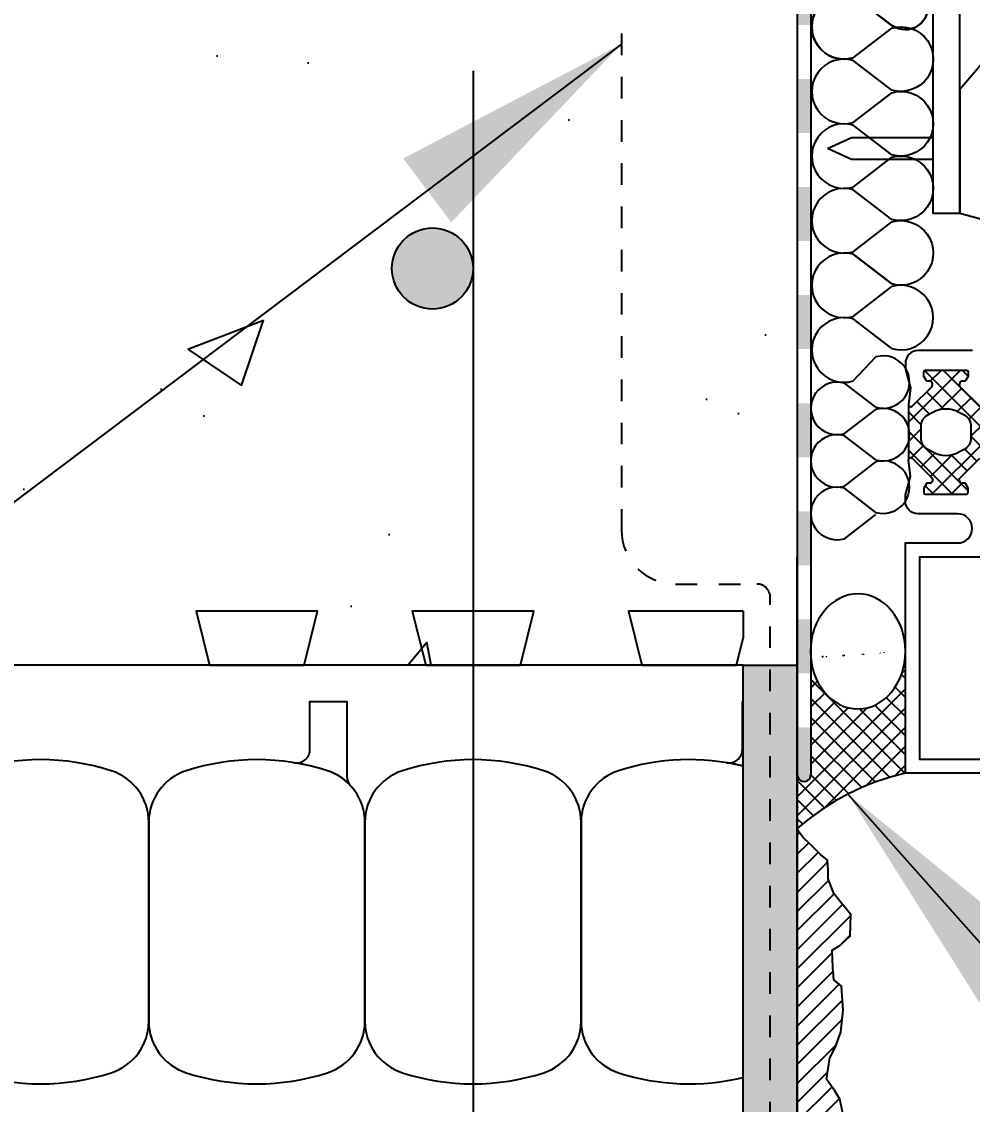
# Model space of a CAD drawing. Header units: inches. Extents: x 2872 to 2928.1, y 452.5 to 518.4.
# Drawn here: x 2903.41 to 2907.81, y 498.16 to 503.17 of the extents above; entities that cross this region are included whole.
import ezdxf

# ---------------------------------------------------------------- set-up
doc = ezdxf.new("R2010")
doc.units = ezdxf.units.IN
doc.header["$LTSCALE"] = 0.5
doc.header["$MEASUREMENT"] = 0
doc.linetypes.add('DASHED2', pattern=[0.375, 0.25, -0.125])
doc.layers.get('Defpoints').update_dxf_attribs({"linetype": 'CONTINUOUS'})
for name, color, linetype in [('HATCH', 12, 'CONTINUOUS'), ('LINE18', 9, 'CONTINUOUS'), ('line25', 2, 'CONTINUOUS'), ('LINE50', 5, 'CONTINUOUS'), ('LINE65', 3, 'CONTINUOUS'), ('LINE9', 9, 'CONTINUOUS'), ('TEXT', 4, 'CONTINUOUS')]:
    doc.layers.add(name, color=color, linetype=linetype)
doc.styles.add('DIM', font='romans.shx', dxfattribs={"width": 0.7})
doc.dimstyles.new('ext_12', dxfattribs={"dimscale": 12, "dimtxt": 0.09375, "dimasz": 0.09375, "dimexe": 0.09375, "dimexo": 0.0625, "dimgap": 0.0625, "dimtad": 1, "dimdec": 1, "dimzin": 3, "dimdsep": 46, "dimlunit": 4, "dimtxsty": 'DIM', "dimcen": 0.09, "dimdle": 0.09375, "dimclrt": 4, "dimadec": 0, "dimazin": 0, "dimtfac": 1, "dimtdec": 1, "dimtmove": 2, "dimatfit": 3, "dimfxl": 0, "dimfrac": 2, "dimtolj": 1, "dimtzin": 0, "dimarcsym": 0})
doc.dimstyles.new('ext_8', dxfattribs={"dimscale": 8, "dimtxt": 0.09375, "dimasz": 0.09375, "dimexe": 0.09375, "dimexo": 0.0625, "dimgap": 0.0625, "dimtad": 1, "dimdec": 1, "dimzin": 3, "dimdsep": 46, "dimlunit": 4, "dimtxsty": 'DIM', "dimcen": 0.09, "dimdle": 0.09375, "dimclrt": 4, "dimadec": 0, "dimazin": 0, "dimtfac": 1, "dimtdec": 1, "dimtmove": 2, "dimatfit": 3, "dimfxl": 0, "dimfrac": 2, "dimtolj": 1, "dimtzin": 0, "dimarcsym": 0})

# ---------------------------------------------------------------- blocks, each defined once
blk = doc.blocks.new('*D6')
at = {"layer": 'Defpoints', "color": 0}
for p in [(2905.500547310728, 503.4402221318449), (2907.000547310728, 500.1901870661183), (2907.000547310728, 493.0167360923065)]:
    blk.add_point(p, dxfattribs=at)
at = {"layer": 'TEXT', "color": 0, "lineweight": -2}
for p, q in [((2905.500547310728, 502.9402221318449), (2905.500547310728, 492.2667360923065)), ((2907.000547310728, 499.6901870661183), (2907.000547310728, 492.2667360923065)), ((2904.750547310728, 493.0167360923065), (2904.000547310728, 493.0167360923065)), ((2905.500547310728, 493.0167360923065), (2907.000547310728, 493.0167360923065)), ((2907.750547310728, 493.0167360923065), (2908.500547310728, 493.0167360923065))]:
    blk.add_line(p, q, dxfattribs=at)
at = {"layer": 'TEXT', "color": 0}
for points in [[(2904.750547310728, 493.1417360923065), (2904.750547310728, 492.8917360923065), (2905.500547310728, 493.0167360923065)], [(2907.750547310728, 493.1417360923065), (2907.750547310728, 492.8917360923065), (2907.000547310728, 493.0167360923065)]]:
    blk.add_solid(points, dxfattribs=at)
at = {"layer": 'TEXT', "color": 4, "insert": (2906.388596307233, 489.9953182090108), "char_height": 0.75, "attachment_point": 5, "style": 'DIM'}
blk.add_mtext('\\A1;1 1/2" \\P (38mm)MIN. \\PCOVER', dxfattribs=at)

msp = doc.modelspace()

# ---------------------------------------------------------------- hatches: boundary and pattern name
at = {"layer": 'HATCH'}
h = msp.add_hatch(dxfattribs=at)
h.set_pattern_fill('AR-CONC', color=256, scale=0.5)
h.set_pattern_definition([(49.99999999999999, (220.6827743864437, -1.49530726244484), (3.586300913003767, -0.3137606749129755), [0.375, -4.125]), (355, (220.6827743864437, -1.49530726244484), (-0.693756668065, 3.760960668500059), [0.3, -3.3]), (100.45144446, (220.9816327914436, -1.521453982444825), (2.89254423363556, 3.447199954843147), [0.3187009599999996, -3.505710559999997]), (46.18420000000001, (220.6827743864437, -0.4953072624448396), (5.336206653357862, -0.8275964039653827), [0.5625, -6.1875]), (96.63563549, (221.1274581114435, -0.5642737974448551), (4.673309728371142, 4.870593003872752), [0.47805171, -5.258568799999999]), (351.1841639899999, (220.6827743864437, -0.4953072624448396), (4.673309725273866, 4.870593001349951), [0.45, -4.950000005]), (21, (221.1827743864437, -0.7453072624448396), (2.984535260592308, -2.013094453326694), [0.375, -4.125]), (326.0000000000001, (221.1827743864437, -0.7453072624448396), (1.216576659607909, 3.625750225234265), [0.3, -3.3]), (71.45144474, (221.4314856564438, -0.9130651324448422), (4.201111883649856, 1.612655764031769), [0.31870095, -3.50571056]), (37.50000000000001, (220.6827743864437, -1.49530726244484), (0.06079927658645334, 1.664469269156557), [0, -3.26, 0, -3.35, 0, -3.3125]), (7.499999999999999, (220.6827743864437, -1.49530726244484), (1.315347687210743, 1.972058559411801), [0, -1.91, 0, -3.185, 0, -1.2625]), (327.5, (219.5677743864439, -1.49530726244484), (2.669112180862045, -0.1127743586718988), [0, -1.25, 0, -3.9, 0, -5.175]), (317.5, (219.0677743864439, -1.49530726244484), (2.915930846711931, 0.5005249116615886), [0, -1.625, 0, -2.59, 0, -3.675])])
h.paths.add_polyline_path([(2883.000547310728, 506.6901870049977), (2886.625503356109, 506.6901870049977), (2886.625503385341, 506.6278393954109), (2886.750503116109, 506.6278393924932), (2886.750503116109, 506.4090398330109), (2886.703003221109, 506.4090398330109), (2886.670476376163, 506.3955667699569), (2886.657003313109, 506.3612899285109), (2886.670476375129, 506.3287630795984), (2886.703003221109, 506.3152900205109), (2886.750503116109, 506.3152900205109), (2886.756871168439, 506.2282734496961), (2886.782262839, 506.1623927555044), (2886.859877600487, 506.0776413695697), (2886.859877600487, 500.8028028941262), (2886.816134277899, 500.7649475042248), (2886.782262839, 500.7180515081914), (2886.755094436629, 500.6437966846535), (2886.750503116109, 500.5651542431849), (2886.703003221109, 500.5651542431849), (2886.670476373458, 500.5516811824265), (2886.657003313109, 500.5174043386849), (2886.670476376165, 500.4848774937369), (2886.703003221109, 500.4714044306849), (2886.750503116109, 500.4714044306849), (2886.750503116109, 500.2526048712026), (2886.625503385341, 500.2526048682849), (2886.625503356109, 500.1901544306761), (2883.000547310728, 500.1901544306761), (2883.000547310728, 502.4714370049999), (2882.000547310728, 503.4714370049999), (2884.000547310728, 503.4714370049999), (2883.000547310728, 504.4714370049999)])
h.paths.add_polyline_path([(2887.375501826109, 506.6902898330198), (2894.625503356109, 506.6902898330198), (2894.625503356109, 506.6278393954109), (2894.750503116109, 506.6278393924932), (2894.750503116109, 506.4090398330109), (2894.703003221109, 506.4090398330109), (2894.657003313109, 506.3612899285109), (2894.703003221109, 506.3152900205109), (2894.750503116109, 506.3152900205109), (2894.77251564944, 506.1817647758703), (2894.859877600487, 506.0776413695692), (2894.860026537445, 500.80290414317), (2894.782262839, 500.7180515081914), (2894.750503116109, 500.5651542431849), (2894.703003221109, 500.5651542431849), (2894.657003313109, 500.5174043386849), (2894.703003221109, 500.4714044306849), (2894.750503116109, 500.4714044306849), (2894.750503116109, 500.2526048712026), (2894.625503385341, 500.2526048682849), (2894.625503356109, 500.1901870050025), (2887.375501826109, 500.1901870050025), (2887.375501826109, 500.2526048656541), (2887.25050207611, 500.2526048682849), (2887.250502076109, 500.4714044306849), (2887.297248727867, 500.4714044306849), (2887.343995379625, 500.5166304982723), (2887.310906277308, 500.5633071448511), (2887.250502076109, 500.5651542431776), (2887.228489545713, 500.6986794849687), (2887.141127600487, 500.8028028923809), (2887.141127600487, 506.077641371315), (2887.19202051641, 506.1236520879098), (2887.228489545712, 506.1817647787236), (2887.247741675366, 506.2472917729214), (2887.250502076109, 506.3152900205109), (2887.298775678011, 506.3152965275808), (2887.330528826055, 506.328763083565), (2887.343995144069, 506.3605022122406), (2887.331700684619, 506.3943510878218), (2887.298778049105, 506.4090332859935), (2887.250502076109, 506.4090398330109), (2887.25050207611, 506.6278393954109), (2887.375501826109, 506.6278393980417)])
h.paths.add_polyline_path([(2895.375501826109, 506.6902898330198), (2902.625503356109, 506.6902898330198), (2902.625503356109, 506.6278393954109), (2902.750503116109, 506.6278393924932), (2902.750503116109, 506.4090398330109), (2902.703003221109, 506.4090398330109), (2902.657003313109, 506.3612899285109), (2902.703003221109, 506.3152900205109), (2902.750503116109, 506.3152900205109), (2902.77251564944, 506.1817647758703), (2902.859877600487, 506.0776413695692), (2902.860026537445, 500.80290414317), (2902.782262839, 500.7180515081914), (2902.750503116109, 500.5651542431849), (2902.703003221109, 500.5651542431849), (2902.657003313109, 500.5174043386849), (2902.703003221109, 500.4714044306849), (2902.750503116109, 500.4714044306849), (2902.750503116109, 500.2526048712026), (2902.625503385341, 500.2526048682849), (2902.625503356109, 500.1901870050025), (2895.375501826109, 500.1901870050025), (2895.375501826109, 500.2526048656541), (2895.25050207611, 500.2526048682849), (2895.250502076109, 500.4714044306849), (2895.297248727867, 500.4714044306849), (2895.343995379625, 500.5166304982723), (2895.310906277308, 500.5633071448511), (2895.250502076109, 500.5651542431776), (2895.228489545713, 500.6986794849687), (2895.141127600487, 500.8028028923809), (2895.141127600487, 506.077641371315), (2895.19202051641, 506.1236520879098), (2895.228489545712, 506.1817647787236), (2895.247741675366, 506.2472917729214), (2895.250502076109, 506.3152900205109), (2895.298775678011, 506.3152965275808), (2895.330528826055, 506.328763083565), (2895.343995144069, 506.3605022122406), (2895.331700684619, 506.3943510878218), (2895.298778049105, 506.4090332859935), (2895.250502076109, 506.4090398330109), (2895.25050207611, 506.6278393954109), (2895.375501826109, 506.6278393980417)])
h.paths.add_polyline_path([(2903.375501826109, 506.6902898330198), (2907.000547310728, 506.6901870050024), (2907.000547310727, 503.2706904664636), (2907.000547310728, 500.6901873716967), (2907.000547310728, 500.1901870050025), (2905.500547310729, 500.1901870050025), (2903.375501826109, 500.1901870050025), (2903.375501815339, 500.2526048682849), (2903.250502076109, 500.2526048682849), (2903.250502076109, 500.4714044306849), (2903.298772951438, 500.4714108919695), (2903.330800274501, 500.4851512227838), (2903.344001889109, 500.5174043386849), (2903.331417972501, 500.5507670352347), (2903.298769377561, 500.5651478416689), (2903.250502076109, 500.5651542431849), (2903.247741675365, 500.6331524907744), (2903.228489545711, 500.6986794849723), (2903.19202051641, 500.7567921757859), (2903.141127600487, 500.802802892381), (2903.141127600487, 506.0776413713148), (2903.19202051641, 506.1236520879099), (2903.228489545711, 506.1817647787236), (2903.247741675365, 506.2472917729215), (2903.250502076109, 506.3152900205109), (2903.298772885682, 506.3152964806934), (2903.344001889109, 506.362164926761), (2903.29877521994, 506.4090333336443), (2903.250502076109, 506.4090398330109), (2903.250502076108, 506.6278393954109), (2903.375501826109, 506.6278393980417)])
h = msp.add_hatch(color=7, dxfattribs=at)
h.dxf.hatch_style = 1
h.paths.add_polyline_path([(2907.063047310728, 499.9018795331803), (2907.000547310728, 499.9018795331803), (2907.000547310728, 499.6844626234768), (2907.000547310728, 499.6818509843639, 1), (2907.063047310728, 499.6844626234659)])
h.paths.add_polyline_path([(2907.063047310728, 500.4018795331803), (2907.000547310728, 500.4018795331803), (2907.000547310728, 500.1518795331803), (2907.063047310728, 500.1518795331803)])
h.paths.add_polyline_path([(2907.063047310728, 500.9018795331803), (2907.000547310728, 500.9018795331803), (2907.000547310728, 500.6518795331803), (2907.063047310728, 500.6518795331803)])
h.paths.add_polyline_path([(2907.063047310728, 501.4018795331803), (2907.000547310728, 501.4018795331803), (2907.000547310728, 501.1518795331803), (2907.063047310728, 501.1518795331803)])
h.paths.add_polyline_path([(2907.063047310728, 501.9018795331803), (2907.000547310728, 501.9018795331803), (2907.000547310728, 501.6518795331803), (2907.063047310728, 501.6518795331803)])
h.paths.add_polyline_path([(2907.063047310728, 502.4018795331803), (2907.000547310728, 502.4018795331803), (2907.000547310728, 502.1518795331803), (2907.063047310728, 502.1518795331803)])
h.paths.add_polyline_path([(2907.063047310728, 502.9018795331803), (2907.000547310728, 502.9018795331803), (2907.000547310728, 502.6518795331803), (2907.063047310728, 502.6518795331803)])
h.paths.add_polyline_path([(2907.063047310728, 503.2706904664636, -0.4142135623756731), (2907.078672310728, 503.2863154664636, 0.4142135623746366), (2907.156797310728, 503.3644404664636), (2907.156797310729, 503.4018795331803), (2907.094297310728, 503.4018795331803), (2907.094297310728, 503.3644404664636, -0.4142135623755346), (2907.078672310728, 503.3488154664636, 0.4142135623745082), (2907.000547310728, 503.2706904664636), (2907.000547310728, 503.1518795331803), (2907.063047310728, 503.1518795331803)])
h.paths.add_polyline_path([(2907.156797310756, 503.9018795331803), (2907.094297310728, 503.9018795331803), (2907.094297310728, 503.6518795331803), (2907.156797310756, 503.6518795331803)])
h.paths.add_polyline_path([(2907.156797310756, 504.4018795331803), (2907.094297310728, 504.4018795331803), (2907.094297310728, 504.1518795331803), (2907.156797310756, 504.1518795331803)])
h.paths.add_polyline_path([(2907.156797310756, 504.9018795331803), (2907.094297310728, 504.9018795331803), (2907.094297310728, 504.6518795331803), (2907.156797310756, 504.6518795331803)])
h.paths.add_polyline_path([(2907.156797310756, 505.4018795331803), (2907.094297310728, 505.4018795331803), (2907.094297310728, 505.1518795331803), (2907.156797310756, 505.1518795331803)])
h.paths.add_polyline_path([(2907.156797310755, 505.9018795331803), (2907.094297310728, 505.9018795331803), (2907.094297310728, 505.6518795331803), (2907.156797310753, 505.6518795331803)])
h = msp.add_hatch(dxfattribs=at)
h.set_pattern_fill('ANSI37', color=256, scale=0.5, angle=90, style=0)
h.set_pattern_definition([(135, (4.232452700516205, 22.01183613349787), (-0.04419417382415922, -0.04419417382415922), []), (225, (4.232452700516205, 22.01183613349787), (0.04419417382415922, -0.04419417382415922), [])])
edge = h.paths.add_edge_path()
edge.add_arc((2907.391098237913, 504.8153086818277), 0.1661642217521128, 228.8685655293802, 311.1314344708668, ccw=False)
edge.add_line((2907.281797310756, 504.6901533546814), (2907.281797310756, 504.346391965567))
edge.add_ellipse((2907.40049341312, 504.346391965567), major_axis=(1.074093224865463e-17, 0.1754127354292336), ratio=0.6766675297186084, start_angle=-777.319396090199, end_angle=-629.9999999999999, ccw=False)
edge.add_line((2907.500399165071, 504.4411070221947), (2907.500399165071, 504.690153354682))
edge = h.paths.add_edge_path()
edge.add_ellipse((2907.281054201112, 500.2536465972562), major_axis=(1.630721233958011e-17, 0.2663169879010638), ratio=0.8241799043534446, start_angle=816.671353963004, end_angle=989.9999999999754, ccw=False)
edge.add_line((2907.063047310728, 500.2227074424091), (2907.063047310728, 499.6844626234659))
edge.add_arc((2907.031797310728, 499.683156803914), 0.03127727073610823, -177.60721764996947, 2.3927823500304726, ccw=False)
edge.add_line((2907.000547310728, 499.6818509843621), (2907.000547310728, 499.4344626234766))
edge.add_arc((2907.761869981091, 498.5624229561753), 1.15761193400676, 103.04656695159878, 131.1221540485096, ccw=False)
edge.add_line((2907.500547310728, 499.690153354679), (2907.500547310728, 500.2536465972649))
h = msp.add_hatch(dxfattribs=at)
h.set_pattern_fill('ANSI37', color=256, scale=0.5, angle=90, style=0)
h.set_pattern_definition([(135, (3429.118001746434, -2219.697849554634), (-0.04419417382415922, -0.04419417382415922), []), (225, (3429.118001746434, -2219.697849554634), (0.04419417382415922, -0.04419417382415922), [])])
h.paths.add_polyline_path([(2908.659434061896, 500.9452231483311), (2908.906364268244, 500.9452231483311, -0.973119193628529), (2908.91154022051, 500.75529441012), (2908.659487234683, 500.7551533695543, -1.000279793165599)])
h.paths.add_polyline_path([(2908.78289916507, 500.7626533546792, 1), (2908.78289916507, 500.9377231483314, 1)], flags=16)
h.paths.add_polyline_path([(2909.000866579217, 502.1160528189845), (2909.000866579217, 502.2409466882215, -0.3927408574796724), (2909.026588329161, 502.221482137326), (2909.137566107909, 501.9452231483311), (2909.032996183256, 501.9452231483311, 0.3145636000813645), (2908.689717850447, 501.9990959002349), (2908.663205621645, 502.0031313917553), (2908.663205621645, 502.0296005989072, -0.1494430697769666), (2908.782269495133, 502.1320859134017), (2908.782866579218, 502.1320859134017, 0.1929134893777459), (2908.803583957154, 502.1403882118772, -0.08922647140676533), (2908.897636951006, 502.1546867676349), (2908.900966143639, 502.1358059779824, 0.31529878887884), (2908.90356185428, 502.1332102673415)])
h.paths.add_polyline_path([(2907.62201043008, 501.4783109195902, 0.7725978076390988), (2907.60733010949, 501.5033537540077, -0.343148791993915), (2907.595954042871, 501.5079779091403), (2907.586619107498, 501.5241464914913, -0.1316524975867668), (2907.585547310729, 501.5281464914916), (2907.585547310729, 501.5470028979522, -0.414213562373095), (2907.593547310729, 501.555002897952), (2907.782547310729, 501.555002897952, -0.414213562373095), (2907.790547310729, 501.5470028979522), (2907.790547310729, 501.5281464914916, -0.1316524975867363), (2907.789475513959, 501.5241464914913), (2907.780140578586, 501.5079779091403, -0.3431487919940244), (2907.768764511967, 501.5033537540077, 0.7725978076389638), (2907.754084191377, 501.4783109195902), (2907.861486927529, 501.3709081834382), (2907.861486927529, 501.1643985259226), (2907.754084191377, 501.0569957897702, 0.7725978076393586), (2907.768764511967, 501.0319529553532, -0.3431487919941011), (2907.780140578586, 501.0273288002201), (2907.789475513959, 501.0111602178691, -0.1316524975865104), (2907.790547310729, 501.0071602178692), (2907.790547310729, 500.9883038114086, -0.414213562373095), (2907.782547310729, 500.9803038114088), (2907.593547310729, 500.9803038114088, -0.414213562373095), (2907.585547310729, 500.9883038114086), (2907.585547310729, 501.0071602178692, -0.1316524975865104), (2907.586619107498, 501.0111602178691), (2907.595954042871, 501.0273288002201, -0.343148791994153), (2907.60733010949, 501.0319529553532, 0.7725978076392856), (2907.62201043008, 501.0569957897702), (2907.514607693928, 501.1643985259226), (2907.514607693928, 501.3709081834382)])
h.paths.add_polyline_path([(2907.803047310729, 501.2953146658098), (2907.803047310729, 501.2401424998076, -0.3238484292968788), (2907.761809430936, 501.1831514229149, -0.326501620107139), (2907.61428519268, 501.1831514231477, -0.3238484397582524), (2907.573047310729, 501.2401425007507), (2907.573047310729, 501.2953146658098, -0.3238484345287045), (2907.614285191601, 501.3523057430576, -0.3265016201076595), (2907.761809429856, 501.3523057430576, -0.3238484345260935)], flags=16)
h = msp.add_hatch(dxfattribs=at)
h.set_pattern_fill('AR-SAND', color=256, scale=0.05)
h.set_pattern_definition([(37.50000000000001, (220.6827743864437, -1.49530726244484), (-0.003149667905480408, 0.09634118845065794), [0, -0.07600000000000001, 0, -0.085, 0, -0.08125]), (7.499999999999999, (220.6827743864437, -1.49530726244484), (0.08848883526338636, 0.141107303261487), [0, -0.041, 0, -0.0685, 0, -0.02625]), (327.5, (220.6212743864439, -1.49530726244484), (0.1557070930875748, 0.0002829526768482471), [0, -0.025, 0, -0.09000000000000001, 0, -0.1175]), (317.5, (220.6212743864439, -1.49530726244484), (0.1503063302286147, 0.04388377824671247), [0, -0.0125, 0, -0.059, 0, -0.0675])])
h.paths.add_polyline_path([(2906.750547310729, 497.8151870050024), (2902.654818186138, 497.8151870050025), (2902.654818186138, 497.6901870050025), (2906.750547310729, 497.6901870050024)])
h.paths.add_polyline_path([(2907.000547310727, 495.840181716165), (2906.750547310728, 495.840181716165), (2906.750547310728, 500.1901870050025), (2907.000547310728, 500.1901870661183)])
h.paths.add_polyline_path([(2902.654818186137, 496.0901817161649), (2907.000547310727, 496.0901817161649), (2907.000547310727, 495.8401817161612), (2902.654818186137, 495.8401817161612)])
h.paths.add_polyline_path([(2902.404818186138, 497.5651870050025), (2902.654818186137, 497.5651870050025), (2902.654818186137, 495.8401817161646), (2902.404818186138, 495.8401817161646)])
h.paths.add_polyline_path([(2883.000547310728, 497.8151870050025), (2902.654818186138, 497.8151870050025), (2902.654818186138, 497.5651870050025), (2883.000547310728, 497.5651870050025)])
h.paths.add_polyline_path([(2906.750547310728, 496.0901817161649), (2907.000547310727, 496.0901817161649), (2907.000547310727, 495.840181716165), (2906.750547310728, 495.840181716165)], flags=16)
h = msp.add_hatch(dxfattribs=at)
h.set_pattern_fill('ANSI31', color=256, scale=0.5)
h.set_pattern_definition([(45, (4.232452700516205, 22.01183613349787), (-0.04419417382415922, 0.04419417382415922), [])])
h.paths.add_polyline_path([(2883.000547310728, 497.3776870050025), (2883.122020276795, 497.324919603947), (2883.204831301575, 497.3573249257425), (2883.294841372597, 497.3465133186073), (2883.453249713909, 497.3465133186074), (2883.47484685263, 497.3645228306286), (2883.518055792084, 497.3789186404028), (2883.575648162009, 497.3825175928449), (2883.658459186789, 497.3897154977331), (2884.000479862262, 497.3897154977331), (2884.061693748319, 497.3753196879588), (2884.17689315018, 497.3717207355148), (2884.248898274591, 497.3825175928444), (2884.310112160653, 497.3933291999802), (2884.414520324158, 497.3753196879589), (2884.529719726016, 497.3609238781847), (2884.662938736491, 497.3609238781846), (2884.749341953388, 497.3717207355148), (2884.846551070648, 497.3933291999801), (2884.940153333785, 497.3969281524242), (2885.044561497288, 497.3969281524242), (2885.098561675098, 497.3897154977331), (2885.181372699879, 497.3861165452891), (2885.260576870537, 497.3645228306288), (2885.361378179914, 497.3609238781846), (2885.429791112213, 497.3861165452889), (2885.512602136994, 497.4041260573102), (2885.611644005336, 497.4075775117035), (2885.708838460591, 497.3715879872686), (2885.784450439131, 497.3571774276916), (2885.874460510151, 497.3571774276916), (2885.928460687961, 497.3607763801337), (2885.946465634567, 497.3607763801338), (2886.025669805224, 497.3679742850218), (2886.050873798069, 497.3823848445983), (2886.058072844311, 497.3859837970431), (2886.133670160842, 497.385983797043), (2886.176879100295, 497.3715879872686), (2886.184078146535, 497.3499795228034), (2886.227287085989, 497.3463805703614), (2886.281287263797, 497.3499795228036), (2886.353292388213, 497.3499795228036), (2886.389287619417, 497.3535784752476), (2886.396501327665, 497.3643753325774), (2886.40729256602, 497.3715879872671), (2886.42529751263, 497.3823848445991), (2886.554909668978, 497.3823848445991), (2886.62330793927, 497.3571774276916), (2886.709711156166, 497.3571774276916), (2886.727716102772, 497.3715879872689), (2886.756526949747, 497.3859837970447), (2886.781716280581, 497.3967806543733), (2886.871726351601, 497.4039785592595), (2886.932940237661, 497.4075775117035), (2886.968935468866, 497.3967806543735), (2886.994139461712, 497.3931817019293), (2887.040940593281, 497.3823848445991), (2887.098547625213, 497.3823848445991), (2887.199348934594, 497.3787858921569), (2887.228159781571, 497.3859837970452), (2887.274960913133, 497.3967806543732), (2887.29296585974, 497.3967806543733), (2887.411772115727, 497.3859837970431), (2887.505374378862, 497.3823848445991), (2887.543466277299, 497.3571479280817), (2887.662287195292, 497.360746880524), (2887.741491365949, 497.3823553449893), (2887.831486774961, 497.3823553449892), (2887.910705607625, 497.3787563925452), (2888.004307870763, 497.3787563925452), (2888.051109002333, 497.3679447854102), (2888.184313350798, 497.3715437378542), (2888.22752229025, 497.4039490596496), (2888.292328368425, 497.4147606667848), (2888.418333670651, 497.4147606667848), (2888.48674660295, 497.4039490596496), (2888.544338972876, 497.3967511547635), (2888.619950951415, 497.3967511547634), (2888.699155122071, 497.4075480120937), (2888.774767100611, 497.3859542974333), (2888.951180388529, 497.3859542974333), (2889.015986466704, 497.4075480120937), (2889.134792722689, 497.4075480120937), (2889.210390039219, 497.3931522023195), (2889.383211135023, 497.3931522023195), (2889.43904406391, 497.3895237502657), (2889.489452049606, 497.3787121431305), (2889.658666291282, 497.3751131906885), (2889.759467600667, 497.3643163333584), (2889.910676895732, 497.349920523584), (2890.000686966755, 497.3499205235839), (2890.108687322373, 497.353519476028), (2890.245498524964, 497.4039195600399), (2890.328309549745, 497.407518512482), (2890.497523791422, 497.40391956004), (2890.594732908683, 497.3607173809142), (2890.709932310544, 497.353519476028), (2890.781937434958, 497.3535194760279), (2890.850350367258, 497.3643163333581), (2890.91874863755, 497.3715142382444), (2890.987161569849, 497.3751131906882), (2891.095161925467, 497.3787121431305), (2891.152768957401, 497.34632157114), (2891.242779028424, 497.3463215711399), (2891.364239107972, 497.3643163333582), (2891.591060381583, 497.3643163333581), (2891.645060559391, 497.3823258453795), (2891.7674736695, 497.3931227027096), (2891.897085825851, 497.3967216551519), (2892.001493989354, 497.360717380914), (2892.105902152857, 497.3535194760279), (2892.246305547562, 497.3607173809141), (2892.282315440775, 497.3751131906882), (2892.32550971822, 497.3859247978235), (2892.404728550882, 497.3895237502656), (2892.501923006137, 497.3895237502657), (2892.61353021588, 497.3823258453795), (2892.717938379383, 497.3823258453795), (2892.771953219201, 497.3931227027095), (2892.82595339701, 497.411117464926), (2892.894351667301, 497.4147164173701), (2892.98076954621, 497.4111174649261), (2893.095968948066, 497.411117464926), (2893.110367040549, 497.3679152858003), (2893.182372164965, 497.3607173809141), (2893.257984143504, 497.3607173809141), (2893.297586228832, 497.3787121431305), (2893.33718831416, 497.3967216551519), (2893.394795346094, 497.4003206075959), (2893.524407502445, 497.4003206075958), (2893.610810719382, 497.3967216551538), (2893.693621744122, 497.3931227027097), (2893.717784734354, 497.3715142382445), (2893.800595759137, 497.3607026311092), (2894.016611132382, 497.3607026311092), (2894.04901417147, 497.3679152858004), (2894.092208448914, 497.3751131906884), (2894.149815480847, 497.3751131906884), (2894.261422690592, 497.3859100480167), (2894.29382572968, 497.349905773779), (2894.344233715372, 497.3427078688929), (2894.409039793547, 497.346306821335), (2894.423437886028, 497.3715142382444), (2894.463039971356, 497.3895090004608), (2894.560249088617, 497.3931079529048), (2894.693453437084, 497.3823110955746), (2894.725856476171, 497.3823110955746), (2894.79426940847, 497.3679152858006), (2894.841070540041, 497.349905773779), (2894.988672980987, 497.3499057737791), (2895.021076020074, 497.3643015835514), (2895.114692945221, 497.3787121431305), (2895.287499379015, 497.3823110955746), (2895.42070372748, 497.3823110955746), (2895.510713798502, 497.3751131906882), (2895.67992804018, 497.4399090844727), (2895.759132210828, 497.4255132747004), (2895.946351399118, 497.3895090004609), (2896.075963555464, 497.3427078688926), (2896.198362003569, 497.3031046422093), (2896.335173206159, 497.2959067373231), (2896.414377376814, 497.3210994044274), (2896.525984586558, 497.3427078688927), (2896.643837811981, 497.3680775336562), (2896.877858131833, 497.3572806763258), (2897.050664565628, 497.3716764861001), (2897.101072551321, 497.4076807603396), (2897.27389364713, 497.4076807603396), (2897.504307112851, 497.4112797127818), (2897.504307112852, 497.3608796287699), (2897.615914322592, 497.3536817238837), (2897.738327432703, 497.3536817238837), (2897.813924749235, 497.3860722958743), (2897.893128919889, 497.3968839030093), (2898.02994012248, 497.3968839030093), (2898.09113934653, 497.3788743909863), (2898.163144470947, 497.3860722958747), (2898.343164612991, 497.4004828554516), (2898.461970868974, 497.3608796287699), (2898.587976171199, 497.3608796287699), (2898.721195181674, 497.3752754385442), (2898.778802213607, 497.4148786652259), (2898.916932996976, 497.4076070113131), (2899.075341338287, 497.393211201539), (2899.132948370222, 497.350009022415), (2899.273351764928, 497.3140047481756), (2899.442566006606, 497.324801605506), (2899.532576077626, 497.350009022415), (2899.618979294522, 497.3644048321876), (2899.734193358393, 497.3680037846316), (2899.813397529049, 497.3680037846316), (2899.89619389182, 497.3860132966527), (2899.939402831274, 497.4040080588694), (2900.051010041016, 497.4004091064272), (2900.16261725076, 497.3680037846316), (2900.274224460504, 497.3608058797456), (2900.348502196257, 497.3427668681124), (2900.420507320672, 497.3967659045683), (2900.50691053757, 497.4039785592594), (2900.63652269392, 497.385969047238), (2900.722925910816, 497.3535637254427), (2900.834547782568, 497.3427668681124), (2900.938955946072, 497.3895679996825), (2901.000155170121, 497.4075775117035), (2901.136966372712, 497.4039785592595), (2901.223369589608, 497.3859690472381), (2901.262971674937, 497.3355689632263), (2901.363772984314, 497.3355689632263), (2901.439384962855, 497.3427668681123), (2901.597793304167, 497.3283710583382), (2901.666206236467, 497.3679742850218), (2901.828206769896, 497.3679742850218), (2901.88581380183, 497.4003648570106), (2902.098236982961, 497.4147754165897), (2902.148630306644, 497.4003648570106), (2902.242247231791, 497.3967659045684), (2902.242247231791, 497.3283710583382), (2902.209844192703, 497.3175594512032), (2902.195446100223, 497.303163641431), (2902.202645146465, 497.2527635574208), (2902.213436384818, 497.1987497711629), (2902.249446278031, 497.1015485555764), (2902.267451224638, 497.0835537933601), (2902.227849139309, 496.9863378279743), (2902.202645146464, 496.9467346012914), (2902.181033345733, 496.8639291954845), (2902.188232391973, 496.7991185518929), (2902.174904626122, 496.6609866271715), (2902.174904626121, 496.6105865431659), (2902.182103672363, 496.5421769471315), (2902.192894910719, 496.4737673510923), (2902.225297949807, 496.4485599341845), (2902.236103850172, 496.4053577550603), (2902.243302896412, 496.3513587186027), (2902.225297949807, 496.3045575870341), (2902.203700811084, 496.2757512176818), (2902.200108618968, 496.2361479909987), (2902.218098903566, 496.189346859431), (2902.207307665208, 496.1137393585113), (2902.182103672363, 496.0381318575897), (2902.174904626121, 495.9805338686895), (2902.196501764844, 495.8905158081932), (2902.218098903566, 495.8761199984184), (2902.207307665209, 495.8041114499408), (2902.160506533642, 495.7429145085992), (2902.174904626122, 495.6745049125637), (2902.20730766521, 495.6709059601217), (2902.290104027982, 495.6817028174518), (2902.362109152397, 495.6420995907702), (2902.45211922342, 495.6349016858821), (2902.52773120196, 495.6637080552356), (2902.624940319221, 495.6673070076776), (2902.65012965006, 495.6673070076776), (2902.758144667686, 495.6133079712218), (2902.837348838343, 495.6420995907702), (2902.94534919396, 495.6601091027915), (2903.150573328851, 495.638500638326), (2903.179369513814, 495.6024963640866), (2903.265772730711, 495.6024963640866), (2903.355782801732, 495.6169069236659), (2903.416996687792, 495.6420995907702), (2903.449399726878, 495.6456985432123), (2903.535802943775, 495.6492974956564), (2903.611400260309, 495.6420995907699), (2903.797358515847, 495.6166856765885), (2903.876562686503, 495.6562889032722), (2904.009781696977, 495.6634868081582), (2904.056582828548, 495.6274825339189), (2904.24380201683, 495.6346804388067), (2904.441812443471, 495.6634868081583), (2904.495812621281, 495.6634868081582), (2904.603827638906, 495.631081486363), (2904.722633894891, 495.6094877717023), (2904.884649090309, 495.6238835814746), (2904.971052307228, 495.6310814863629), (2905.09705760945, 495.6526899508281), (2905.241067858283, 495.656288903272), (2905.34186916766, 495.6238835814766), (2905.489486270616, 495.6202846290326), (2905.647894611929, 495.6418930934979), (2905.723506590468, 495.6742836654885), (2905.849511892694, 495.6814963201795), (2905.939521963714, 495.6670857606023), (2906.058328219699, 495.6670857606022), (2906.115935251631, 495.6490909983841), (2906.256338646339, 495.6562889032721), (2906.375144902323, 495.6994910823959), (2906.432224101946, 495.6597551074684), (2906.587025589134, 495.6201518807866), (2906.759846684936, 495.6381613928079), (2906.835444001468, 495.6597551074682), (2906.975862058182, 495.6561561550261), (2907.000547310727, 495.668651493035), (2907.035479694567, 495.6741656670474), (2907.136281003945, 495.6705667146034), (2907.21549983661, 495.6885614768216), (2907.204693936245, 495.8793797053436), (2907.165091850919, 495.9585861587093), (2907.139887858069, 496.030594707187), (2907.179489943401, 496.1026032556709), (2907.211892982486, 496.153003339677), (2907.219092028725, 496.2286108405966), (2907.183096797523, 496.3042183415162), (2907.175883089273, 496.354618425527), (2907.172290897158, 496.4482206886676), (2907.186688989636, 496.5094323798098), (2907.193888035879, 496.5490356064994), (2907.237023665288, 496.701873086898), (2907.208227480329, 496.7810795402572), (2907.168610732988, 496.8746818033987), (2907.165018540873, 496.986293578564), (2907.168610732989, 497.0619010794791), (2907.211819672443, 497.1375085803999), (2907.229824619048, 497.2023044741852), (2907.211819672443, 497.3103172969027), (2907.183023487481, 497.3823258453803), (2907.147013594268, 497.479527060959), (2907.168610732988, 497.5875398836755), (2907.168610732988, 497.6487515748228), (2907.211819672442, 497.7279580281888), (2907.229824619048, 497.7999518268603), (2907.190222533721, 497.8647624704495), (2907.18302348748, 497.9187615069043), (2907.18302348748, 498.0051806149631), (2907.208227480326, 498.0735754611913), (2907.211819672442, 498.1167776403166), (2907.197421579961, 498.1815882839072), (2907.175824441234, 498.2175925581454), (2907.13622235591, 498.2751905470457), (2907.150781730486, 498.373837243525), (2907.175985723335, 498.4206383750923), (2907.201189716179, 498.4926469235693), (2907.211995616544, 498.5934470915938), (2907.204781908296, 498.7050588667552), (2907.168786677092, 498.7338652361075), (2907.165179822968, 498.7914632250068), (2907.161587630852, 498.8706696783702), (2907.197582862055, 498.8922781428359), (2907.244398655633, 498.9354803219597), (2907.247990847749, 499.0362804899844), (2907.197582862026, 499.0974921811468), (2907.168786677091, 499.1334964553701), (2907.143582684247, 499.2018913016002), (2907.143582684247, 499.2414945282818), (2907.13999049213, 499.2882956598493), (2907.107587453043, 499.3135030767585), (2907.085975652312, 499.3351115412243), (2907.060771659465, 499.3603042083269), (2907.028368620379, 499.3927095301218), (2907.008604232735, 499.4172532058014), (2907.005085350662, 499.4236988706311), (2907.000547310728, 499.4344626234771), (2907.000547310726, 495.8401817161612), (2902.404818186137, 495.8401817161647), (2902.404818186138, 497.5651870050025), (2883.000547310729, 497.5651870050025)])
at = {"layer": 'LINE65'}
msp.add_hatch(color=256, dxfattribs=at).paths.add_polyline_path([(2905.125547310728, 502.0250546865942, 1), (2905.500547310728, 502.0250546865942, 1)])

# ---------------------------------------------------------------- linework, layer by layer
at = {"layer": 'HATCH'}
for p, q in [((2907.258429532885, 502.0907334216322), (2907.438158938091, 501.9533423598555)), ((2907.438158938091, 501.9533423598555), (2907.258429532885, 502.0907334216322)), ((2907.258429532885, 501.8035993461593), (2907.438073765487, 501.9415200506493)), ((2907.438073765487, 501.6543859751771), (2907.25834436028, 501.7917770369538)), ((2907.25834436028, 501.504642961481), (2907.364362252709, 501.6161959495467)), ((2907.364362252709, 501.3827915277799), (2907.218264518305, 501.4944734355344)), ((2907.218264518305, 501.2610690137675), (2907.364293017936, 501.3731814554138)), ((2907.514607693928, 501.3950503190619), (2907.514607693928, 501.1402563902985)), ((2907.364293017936, 501.139777033647), (2907.218195283533, 501.2514589414008)), ((2907.218195283533, 501.0180545196345), (2907.364223783163, 501.1301669612809)), ((2907.364223783163, 500.896762539514), (2907.21812604876, 501.0084444472677)), ((2907.21812604876, 500.7750400255014), (2907.36415454839, 500.887152467148))]:
    msp.add_line(p, q, dxfattribs=at)
msp.add_lwpolyline([(2907.258770223302, 502.9994248848736, -1.331509838655778), (2907.258770223302, 503.2865589603465), (2907.438499628508, 503.1491678985698, 1.25386884222624), (2907.515544091794, 503.3433133549719, -1.253868842176588), (2907.438499628508, 503.1491678985698), (2907.258770223302, 503.2865589603465, 1.331509838655574), (2907.258770223302, 502.9994248848736), (2907.438414455904, 503.1373455893635, -1.331509838655574), (2907.438414455904, 502.8502115138914), (2907.258685050697, 502.9876025756681, 1.331509838655574), (2907.258685050697, 502.7004685001953), (2907.438329283299, 502.8383892046851, -1.331509838655574), (2907.438329283299, 502.5512551292122), (2907.258599878093, 502.6886461909897, 1.331509838655574), (2907.258599878093, 502.4015121155168), (2907.438244110695, 502.5394328200067, -1.331509838655574), (2907.438244110695, 502.2522987445338), (2907.258514705489, 502.3896898063105, 1.331509838655574), (2907.258514705489, 502.1025557308384), (2907.438158938091, 502.2404764353283, -1.331509838655574), (2907.438158938091, 501.9533423598555)], format="xyb", dxfattribs=at)
msp.add_lwpolyline([(2907.771974640219, 501.3478809060081, -0.2734560415951634), (2907.803047310729, 501.2953146658098), (2907.803047310729, 501.2401424998076, -0.2734560397667185), (2907.771974640576, 501.1875762598062), (2907.748312581738, 501.1745549712206, -0.2569805071132461), (2907.627782042196, 501.1745549712206), (2907.604119981596, 501.1875762603555, -0.2734560434246889), (2907.573047310729, 501.2401425007507), (2907.573047310729, 501.2953146658098, -0.2734560415960702), (2907.604119981238, 501.3478809060081), (2907.627782040958, 501.3609021948683, -0.2569805071137504), (2907.7483125805, 501.3609021948679)], format="xyb", close=True, dxfattribs=at)
for centre, radius, start, end in [((2907.216760440731, 501.9471663838958), 0.1494918310990201, 73.8150857361322, 286.1849142638678), ((2907.216760440731, 501.9471663838958), 0.1494918310989655, 73.8150857361322, 286.1849142638678), ((2907.479742857641, 501.7979530129131), 0.1494918310986926, 253.8150857360767, 106.1849142638947), ((2907.216675268126, 501.6482099992174), 0.1494918310989655, 73.8150857361322, 286.1849142638678), ((2907.398234061005, 501.4994937386633), 0.1215183336881267, 253.8150857361322, 106.1849142638678), ((2907.184392710009, 501.3777712246509), 0.1215183336881267, 73.8150857361322, 286.1849142638678), ((2907.398164826232, 501.2564792445304), 0.1215183336881267, 253.8150857361322, 106.1849142638678), ((2907.184323475237, 501.1347567305176), 0.1215183336877131, 73.8150857362395, 286.1849142637605), ((2907.398095591459, 501.0134647503975), 0.1215183336881267, 253.8150857361322, 106.1849142638678), ((2907.184254240464, 500.8917422363846), 0.1215183336877131, 73.8150857362395, 286.1849142637605)]:
    msp.add_arc(centre, radius, start, end, dxfattribs=at)
at = {"layer": 'LINE18'}
msp.add_lwpolyline([(2907.926223870765, 503.0568496217562), (2907.752189755181, 502.8531852911002), (2907.752189755181, 502.2809372644493), (2907.927937028399, 502.2338459245185)], dxfattribs=at)
for points in [[(2907.810547310728, 501.6451533546816), (2907.558547310728, 501.6451533546821, 0.4142135623740908), (2907.500547310728, 501.5871533546821), (2907.500547310728, 501.5643609744822, 0.06554346281804448), (2907.50139916507, 501.5578904983541), (2907.52411677737, 501.4731072150263), (2907.514682232412, 501.396269012496, 0.7132930678969379), (2907.53167876174, 501.3879792512504), (2907.62201043008, 501.4783109195902, 0.7725978076385306), (2907.60733010949, 501.5033537540077, -0.3431487919936307), (2907.595954042871, 501.5079779091403), (2907.586619107498, 501.5241464914913, -0.1316524975860437), (2907.585547310729, 501.5281464914916), (2907.585547310729, 501.5470028979522, -0.4142135623731601), (2907.593547310729, 501.555002897952), (2907.782547310729, 501.555002897952, -0.4142135623731601), (2907.790547310729, 501.5470028979522), (2907.790547310729, 501.5281464914916, -0.1316524975860435), (2907.789475513959, 501.5241464914913), (2907.780140578586, 501.5079779091408, -0.3431487919941411), (2907.768764511967, 501.5033537540077, 0.7725978076394043), (2907.754084191377, 501.4783109195902), (2907.844415859718, 501.3879792512504, 0.713293067896942)], [(2908.12554731073, 499.690153354679), (2907.500547310728, 499.690153354679), (2907.500547310728, 500.755153354679), (2907.742195456385, 500.755153354679, 1.000000000003211), (2907.742195456385, 500.8901533546797), (2907.558547310728, 500.8901533546792, -0.4142135623740909), (2907.500547310728, 500.9481533546792), (2907.500547310728, 500.97094573488, -0.06554346281528432), (2907.501399165071, 500.9774162110076), (2907.52411677737, 501.0621994943345), (2907.514682232412, 501.1390376968644, -0.7132930678969658), (2907.53167876174, 501.1473274581105), (2907.62201043008, 501.0569957897702, -0.7725978076383387), (2907.60733010949, 501.0319529553532, 0.3431487919937011), (2907.595954042871, 501.0273288002201), (2907.586619107498, 501.0111602178691, 0.1316524975860435), (2907.585547310729, 501.0071602178692), (2907.585547310729, 500.9883038114086, 0.4142135623731601), (2907.593547310729, 500.9803038114088), (2907.782547310729, 500.9803038114088, 0.4142135623731601), (2907.790547310729, 500.9883038114086), (2907.790547310729, 501.0071602178692, 0.1316524975860434), (2907.789475513959, 501.0111602178691), (2907.780140578586, 501.0273288002201, 0.3431487919942176), (2907.768764511967, 501.0319529553532, -0.7725978076396093), (2907.754084191377, 501.0569957897702), (2907.844415859718, 501.1473274581105, -0.7132930678969659)]]:
    msp.add_lwpolyline(points, format="xyb", dxfattribs=at)
msp.add_lwpolyline([(2908.060547310729, 500.690153354679), (2907.565547310728, 500.690153354679), (2907.565547310728, 499.755153354679), (2908.060547310729, 499.755153354679)], close=True, dxfattribs=at)
at = {"layer": 'line25'}
for p, q in [((2906.750547310728, 500.4401870050025), (2906.750547310728, 500.3151870050007)), ((2906.750547310728, 500.1901870050025), (2883.000547310729, 500.1901870050025))]:
    msp.add_line(p, q, dxfattribs=at)
for points in [[(2904.719381310373, 500.1901870050025), (2904.781713311084, 500.4401870050025), (2904.219381310373, 500.4401870050025), (2904.281713311084, 500.1901870050025)], [(2905.719381310373, 500.1901870050025), (2905.781713311084, 500.4401870050025), (2905.219381310373, 500.4401870050025), (2905.281713311084, 500.1901870050025)]]:
    msp.add_lwpolyline(points, close=True, dxfattribs=at)
msp.add_lwpolyline([(2906.750547310728, 500.4401870050025), (2906.219381310373, 500.4401870050025), (2906.281713311084, 500.1901870050025), (2906.719381310373, 500.1901870050025), (2906.750547310728, 500.3151870050007)], dxfattribs=at)
at = {"layer": 'line25', "color": 12}
msp.add_arc((2907.761869981091, 498.5624229561755), 1.157611934006588, 103.0465669515931, 131.1221540485111, dxfattribs=at)
at = {"layer": 'line25', "color": 12, "extrusion": (0, 0, -1)}
msp.add_ellipse((2907.281054201112, 500.2536465972562), major_axis=(1.630721233958011e-17, 0.2663169879010638), ratio=0.8241799043534446, start_param=-10.99557428756428, end_param=-4.71238898038469, dxfattribs=at)
at = {"layer": 'LINE50', "linetype": 'DASHED2', "ltscale": 0.5}
for p, q in [((2906.187032132543, 505.3116553318483), (2906.187032132543, 500.815187005002)), ((2906.437032132543, 500.5651870050019), (2906.813047310728, 500.5651870050025)), ((2906.875547310728, 496.0693487161649), (2906.875547310728, 500.5026870050025))]:
    msp.add_line(p, q, dxfattribs=at)
at = {"layer": 'LINE50'}
msp.add_line((2906.750547310728, 497.8151870050025), (2906.750547310728, 500.1901870050025), dxfattribs=at)
at = {"layer": 'LINE50', "linetype": 'DASHED2', "ltscale": 0.5}
for centre, radius, start, end in [((2906.437032132543, 500.815187005002), 0.2500000000001137, 180, 270), ((2906.813047310728, 500.5026870050025), 0.0625, 6.513775987637282e-12, 90.00000000002606)]:
    msp.add_arc(centre, radius, start, end, dxfattribs=at)
at = {"layer": 'LINE65'}
msp.add_circle((2905.313047310728, 502.0250546865942), 0.1875, dxfattribs=at)
at = {"layer": 'LINE9'}
for p, q in [((2907.000547310728, 509.0651870050025), (2907.000547310728, 500.6901873716967)), ((2907.139689755181, 502.5808135186677), (2907.251717921165, 502.6315635186676)), ((2907.251717921165, 502.6315635186676), (2907.627189755181, 502.6315635186676)), ((2907.251717921639, 502.5300635186678), (2907.139689755181, 502.5808135186677)), ((2907.627189755181, 502.5300635186678), (2907.251717921639, 502.5300635186678)), ((2907.000547310727, 495.840181716165), (2907.000547310729, 500.6901874328125)), ((2906.750547310728, 500.1901870050025), (2907.000547310728, 500.1901870661183)), ((2906.750547310728, 497.6901870050025), (2906.750547310728, 500.1901870050025))]:
    msp.add_line(p, q, dxfattribs=at)
at = {"layer": 'LINE9', "ltscale": 0.5}
for p, q in [((2907.000547310728, 503.3488154664636), (2907.000547310728, 499.6844626234768)), ((2907.063047310728, 503.2706904664636), (2907.063047310728, 499.6844626234768))]:
    msp.add_line(p, q, dxfattribs=at)
at = {"layer": 'LINE9'}
for points in [[(2907.281797310756, 505.5756038114185), (2907.156797310756, 505.5756038114185), (2907.156797310756, 503.7718010402292), (2907.627189755181, 503.301408595804), (2907.627189755181, 502.2809372644493), (2907.752189755181, 502.2809372644493), (2907.752189755181, 503.3531852911002), (2907.281797310756, 503.8235777355259), (2907.281797310756, 505.5756038114185)], [(2907.211819672443, 498.1167776403163), (2907.197421579961, 498.1815882839073), (2907.175824441238, 498.217592558145), (2907.13622235591, 498.275190547045), (2907.150781730487, 498.3738372435255), (2907.175985723334, 498.4206383750934), (2907.20118971618, 498.4926469235706), (2907.211995616545, 498.5934470915945), (2907.204781908297, 498.7050588667553), (2907.168786677092, 498.7338652361068), (2907.165179822967, 498.7914632250049), (2907.161587630852, 498.8706696783702), (2907.197582862055, 498.8922781428355), (2907.244398655632, 498.9354803219594), (2907.247990847749, 499.0362804899851), (2907.197582862055, 499.0974921811321), (2907.168786677092, 499.1334964553698), (2907.143582684247, 499.2018913016), (2907.143582684247, 499.2414945282817), (2907.13999049213, 499.2882956598496), (2907.107587453042, 499.3135030767589), (2907.085975652312, 499.3351115412243), (2907.060771659465, 499.3603042083269), (2907.028368620377, 499.3927095301224), (2907.008604232735, 499.4172532058019), (2907.005085350662, 499.4236988706289), (2907.000547310728, 499.4344626234767)]]:
    msp.add_lwpolyline(points, dxfattribs=at)
for points in [[(2904.827470387651, 499.7011407882065, 0.03726669551365532), (2904.67377499242, 499.7384705641099, 0.4630356070046749), (2904.746464856049, 499.800134302881), (2904.746464856049, 500.0217326543503), (2904.917296563121, 500.0217326543503), (2904.917296563121, 499.6756393413008, 0.1890023580125322), (2904.933946712642, 499.6331653350018, 0.1284073578147628)], [(2903.827470387651, 499.7011407882065, 0.1576707807867563), (2903.173624233805, 499.7011407882065, 0.325304629325042), (2903.000547310728, 499.4632693098057), (2903.000547310728, 498.5421047001988, 0.3253046293250404), (2903.173624233805, 498.304233221798, 0.1576707807867641), (2903.827470387651, 498.304233221798, 0.3253046293250395), (2904.000547310728, 498.5421047001993), (2904.000547310728, 499.4632693098057, 0.3253046293250305)], [(2904.827470387651, 499.7011407882065, 0.1576707807867563), (2904.173624233805, 499.7011407882065, 0.325304629325042), (2904.000547310728, 499.4632693098057), (2904.000547310728, 498.5421047001988, 0.3253046293250404), (2904.173624233805, 498.304233221798, 0.1576707807867641), (2904.827470387651, 498.304233221798, 0.3253046293250395), (2905.000547310728, 498.5421047001993), (2905.000547310728, 499.4632693098057, 0.3253046293250305)], [(2905.827470387651, 499.7011407882065, 0.1576707807867563), (2905.173624233805, 499.7011407882065, 0.325304629325042), (2905.000547310728, 499.4632693098057), (2905.000547310728, 498.5421047001988, 0.3253046293250404), (2905.173624233805, 498.304233221798, 0.1576707807867641), (2905.827470387651, 498.304233221798, 0.3253046293250395), (2906.000547310728, 498.5421047001993), (2906.000547310728, 499.4632693098057, 0.3253046293250305)]]:
    msp.add_lwpolyline(points, format="xyb", close=True, dxfattribs=at)
for points in [[(2906.750547310728, 499.7228564826182, 0.01844015970897882), (2906.67377499242, 499.7384705641099, 0.4630356070046749), (2906.746464856049, 499.800134302881), (2906.746464856049, 500.0217326543503), (2906.750547310729, 500.0217326543503)], [(2906.750547310728, 499.7228564826183, 0.1384464921669038), (2906.173624233805, 499.7011407882065, 0.325304629325042), (2906.000547310728, 499.4632693098057), (2906.000547310728, 498.5421047001988, 0.3253046293250404), (2906.173624233805, 498.304233221798, 0.1384464921668946), (2906.750547310728, 498.2825175273861, 0.3253046293250395)]]:
    msp.add_lwpolyline(points, format="xyb", dxfattribs=at)
at = {"layer": 'LINE9', "ltscale": 0.5}
msp.add_arc((2907.031797310728, 499.6831568039165), 0.03127727073617388, 177.6072176288133, 2.392782365429171, dxfattribs=at)

# ---------------------------------------------------------------- dimensions: what is measured, and where the dimension line sits
at = {"layer": 'TEXT'}
dim = msp.add_linear_dim(base=(2907.000547310728, 493.0167360923065), p1=(2905.500547310728, 503.4402221318449), p2=(2907.000547310728, 500.1901870661183), text='<> \\P (38mm)MIN. \\PCOVER', dimstyle='ext_8', dxfattribs=at)
dim.commit()
dim.dimension.update_dxf_attribs({"geometry": '*D6', "text_midpoint": (2906.388596307233, 489.9953182090108), "dimtype": 160})

# ---------------------------------------------------------------- leaders
for points in [[(2906.187032132543, 503.0634211684252), (2888.035446095263, 489.3809287814545), (2886.452090876682, 489.3809287814545)], [(2907.234807071437, 499.5930878284894), (2913.081398165833, 492.9996158410057), (2914.785813704855, 492.9996158410057)]]:
    msp.add_leader(points, dimstyle='ext_12', override={"dimgap": 0.0625, "dimtad": 0}, dxfattribs=at)

doc.saveas('drawing.dxf')
